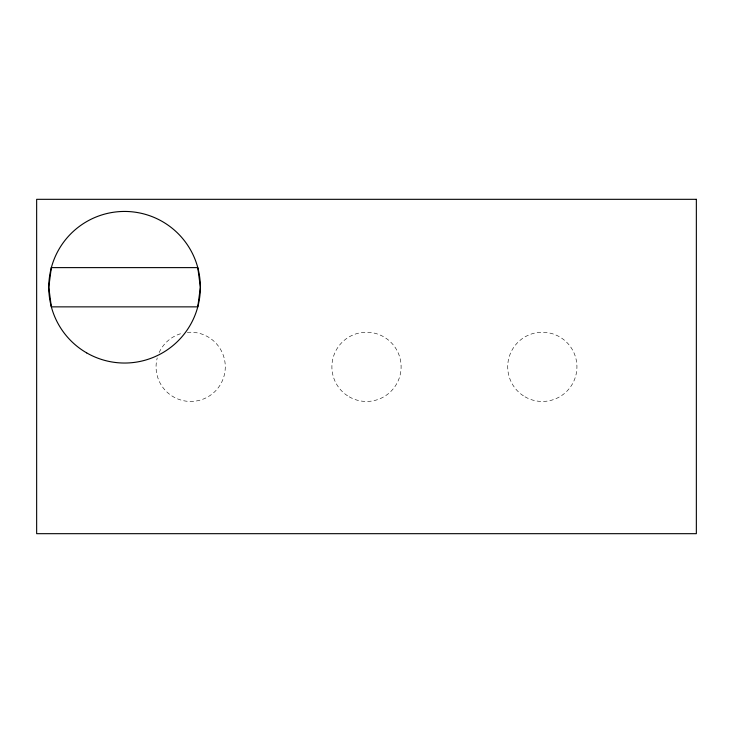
<?xml version="1.0" encoding="UTF-8"?>
<svg xmlns="http://www.w3.org/2000/svg" width="733" height="733" viewBox="0 0 733 733"><rect width="100%" height="100%" fill="white"/><g stroke="black" fill="none" stroke-linecap="round" stroke-linejoin="round"><path stroke-width="0.55" stroke-dasharray="3.67 2.75" d="M187.281 332.397A34.616 34.616 0 0 1 225.278 367.609A34.616 34.616 0 0 1 185.779 401.107A34.616 34.616 0 0 1 157.238 357.887M159.153 352.555A34.616 34.616 0 0 1 181.711 333.414M525.02 396.819A34.616 34.616 0 0 0 576.935 366.848A34.616 34.616 0 0 0 525.02 336.868A34.616 34.616 0 0 0 525.02 396.819M349.192 396.819A34.616 34.616 0 0 0 401.116 366.848A34.616 34.616 0 0 0 349.192 336.868A34.616 34.616 0 0 0 349.192 396.819"/><path stroke-width="1.1" d="M51.347 267.618L48.763 287.235L51.347 306.861L197.782 306.861L200.366 287.235L197.782 267.618L51.347 267.618M696.35 199.321L36.65 199.321L36.65 533.679L696.35 533.679L696.35 199.321M86.668 352.885A75.801 75.801 0 0 0 200.366 287.235A75.801 75.801 0 0 0 86.668 221.595A75.801 75.801 0 0 0 86.668 352.885"/></g></svg>
